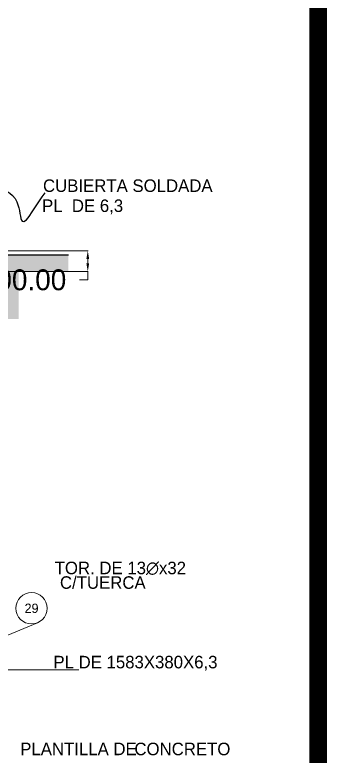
# Model space of a CAD drawing. Header units: centimetres. Extents: x 14 to 66415, y 14 to 43040.
# Drawn here: x 63427 to 66415, y 26753 to 33854 of the extents above; entities that cross this region are included whole.
import ezdxf
from ezdxf.enums import TextEntityAlignment as Align

# ---------------------------------------------------------------- set-up
doc = ezdxf.new("R2010")
doc.units = ezdxf.units.CM
doc.header["$LTSCALE"] = 10
doc.header["$MEASUREMENT"] = 0
doc.layers.get('0').update_dxf_attribs({"linetype": 'CONTINUOUS'})
doc.layers.get('DEFPOINTS').update_dxf_attribs({"color": 2, "linetype": 'CONTINUOUS'})
for name, color, linetype in [('ACERO1', 144, 'CONTINUOUS'), ('MARCO', 7, 'CONTINUOUS'), ('TEXT', 7, 'CONTINUOUS'), ('TEXTOS', 7, 'CONTINUOUS'), ('TIERRA', 32, 'CONTINUOUS')]:
    doc.layers.add(name, color=color, linetype=linetype)
doc.styles.get("Standard").update_dxf_attribs({"font": ''})
doc.styles.get('Standard').set_extended_font_data('Zurich Ex BT')
doc.dimstyles.get("Standard").update_dxf_attribs({"dimtxt": 200, "dimasz": 80, "dimexe": 3, "dimexo": 10, "dimgap": 0.09, "dimtad": 0, "dimtih": 1, "dimtoh": 1, "dimzin": 0, "dimdsep": 46, "dimtxsty": 'Standard', "dimcen": 0.09, "dimclrd": 256, "dimclre": 256, "dimclrt": 256, "dimadec": 0, "dimazin": 0, "dimtfac": 1, "dimtofl": 0, "dimtmove": 0, "dimatfit": 3, "dimfxl": 0, "dimtolj": 1, "dimtzin": 0, "dimlwd": 0, "dimlwe": 0, "dimarcsym": 0})

# ---------------------------------------------------------------- blocks, each defined once
blk = doc.blocks.new('*D47')
at = {"layer": 'ACERO1', "lineweight": 0}
for p, q in [((63216.1, 31594.8), (64127.6, 31594.8)), ((64124.6, 31514.8), (64124.6, 31474.8)), ((63216.1, 31394.8), (64127.6, 31394.8)), ((64124.6, 31394.8), (64124.6, 31314.8)), ((64124.6, 31314.8), (64044.6, 31314.8))]:
    blk.add_line(p, q, dxfattribs=at)
at = {"layer": 'ACERO1'}
for points in [[(64111.3, 31514.8), (64137.9, 31514.8), (64124.6, 31594.8)], [(64111.3, 31474.8), (64137.9, 31474.8), (64124.6, 31394.8)]]:
    blk.add_solid(points, dxfattribs=at)
at = {"layer": 'DEFPOINTS', "color": 0}
for p in [(63206.1, 31594.8), (63206.1, 31394.8), (64124.6, 31394.8)]:
    blk.add_point(p, dxfattribs=at)
at = {"layer": 'ACERO1', "insert": (63509.9, 31314.8), "char_height": 200, "attachment_point": 5}
blk.add_mtext('\\A1;200.00', dxfattribs=at)

msp = doc.modelspace()

# ---------------------------------------------------------------- hatches: boundary and pattern name
at = {"layer": 'TIERRA'}
h = msp.add_hatch(dxfattribs=at)
h.set_pattern_fill('EARTH', color=256, scale=150, angle=45, style=0)
h.set_pattern_definition([(45, (52958.948, -5557.135), (4e-15, 53.03301), [37.5, -37.5]), (45, (52949.004, -5547.19), (4e-15, 53.03301), [37.5, -37.5]), (45, (52939.06, -5537.248), (4e-15, 53.03301), [37.5, -37.5]), (135, (52939.06, -5530.62), (-53.03301, 4e-15), [37.5, -37.5]), (135, (52949.004, -5520.675), (-53.03301, 4e-15), [37.5, -37.5]), (135, (52958.948, -5510.73), (-53.03301, 4e-15), [37.5, -37.5])])
h.paths.add_polyline_path([(60810.558, 31555.624), (60181.478, 31555.624), (60181.478, 31394.75), (60659.255, 31394.75), (60659.255, 30941.116), (60810.558, 30941.116)])
h.paths.add_polyline_path([(63939.638, 31555.624), (63310.558, 31555.624), (63310.558, 31394.75), (63310.558, 30941.116), (63461.861, 30941.116), (63461.861, 31394.75), (63939.638, 31394.75)])

# ---------------------------------------------------------------- linework, layer by layer
at = {"layer": 'ACERO1'}
msp.add_line((63310.558, 31555.624), (63939.638, 31555.624), dxfattribs=at)
at = {"layer": 'MARCO', "linetype": 'Continuous', "const_width": 171.786}
msp.add_lwpolyline([(66329.527, 100), (66329.527, 42954.4), (100, 42954.4), (100, 100)], close=True, dxfattribs=at)
at = {"layer": 'TEXT', "lineweight": 5}
msp.add_circle((63586.556, 28169.116), 150, dxfattribs=at)

# ---------------------------------------------------------------- texts
for s, p in [('CUBIERTA SOLDADA', (63696.117, 32157.712)), ('PL  DE 6,3', (63687.059, 31965.75))]:
    msp.add_text(s, height=120).set_placement(p)
at = {"layer": 'TEXT'}
for s, p in [('PL DE 1583X380X6,3', (63795.889, 27593.899)), ('PLANTILLA DE ', (63478.172, 26762.089)), ('CONCRETO ', (64570.982, 26761.577))]:
    msp.add_text(s, height=120, dxfattribs=at).set_placement(p)
at = {"layer": 'TEXTOS'}
for s, p in [('TOR. DE 13∅x32', (63807.891, 28495.742)), ('C/TUERCA', (63858.253, 28355.893))]:
    msp.add_text(s, height=120, dxfattribs=at).set_placement(p)
at = {"layer": 'TEXTOS', "lineweight": 5}
msp.add_text('29', height=90, dxfattribs=at).set_placement((63586.556, 28169.116), align=Align.MIDDLE)

# ---------------------------------------------------------------- dimensions: what is measured, and where the dimension line sits
at = {"layer": 'ACERO1'}
dim = msp.add_linear_dim(base=(64124.596, 31394.75), p1=(63206.109, 31594.75), p2=(63206.109, 31394.75), angle=90, dimstyle='Standard', dxfattribs=at)
dim.commit()
dim.dimension.update_dxf_attribs({"geometry": '*D47', "text_midpoint": (63509.862, 31314.75)})

# ---------------------------------------------------------------- leaders
at = {"layer": 'TEXTOS', "path_type": 1}
msp.add_leader([(62750.74, 31775.14), (62918.624, 32108.607), (63446.057, 32062.194), (63496.69, 31876.546), (63716.102, 32150.799)], dimstyle='Standard', override={"dimasz": 20, "dimgap": 0.09, "dimtad": 0, "dimclrd": 256}, dxfattribs=at)
at = {"layer": 'TEXTOS'}
for points in [[(62821.715, 27691.75), (63643.699, 28030.427)], [(62806.782, 27578.479), (64040.345, 27578.479)], [(62967.345, 26834.323), (63430.621, 26586.042), (63781.863, 26586.042)]]:
    msp.add_leader(points, dimstyle='Standard', override={"dimasz": 20, "dimgap": 0.09, "dimtad": 0, "dimclrd": 256}, dxfattribs=at)

doc.saveas('drawing.dxf')
